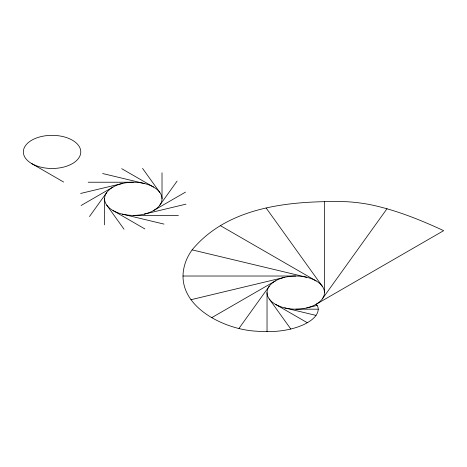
<?xml version="1.0" encoding="UTF-8"?>
<svg xmlns="http://www.w3.org/2000/svg" width="467" height="467" viewBox="0 0 467 467"><rect width="100%" height="100%" fill="white"/><g stroke="black" fill="none" stroke-linecap="round" stroke-linejoin="round"><path stroke-width="0.7" d="M318.307 309.183C317.741 316.877 309.989 321.459 303.801 324.588C289.079 331.226 272.471 332.469 256.541 331.202C221.329 329.539 168.891 302.225 186.561 259.559A120.766 69.723 0 0 1 192.13 249.874C228.9 205.357 293.218 200.577 346.893 201.721A108.262 62.502 0 0 1 370.138 204.634C395.672 209.922 420.067 219.712 443.65 230.663L316.06 304.326L316.644 304.828A6.935 4.005 0 0 1 317.035 305.26L317.934 307.047L318.307 309.183L295.751 309.183M89.501 216.525L106.762 192.462M159.831 205.153L177.092 181.091M239.011 328.365L269.22 286.253M322.283 298.944L387.02 208.714M81.089 205.503L112.991 187.086M153.602 210.535L185.498 192.118M211.65 317.712L275.442 280.877M80.628 193.455L122.307 183.49M144.285 214.125L185.965 204.161M190.985 299.709L284.759 277.281M306.743 307.922L317.163 305.43M88.187 182.229L133.293 182.229M133.293 215.386L178.406 215.386M182.976 276.02L295.751 276.02M102.612 173.526L144.285 183.49M122.307 214.125L163.981 224.096M192.13 249.874L306.743 277.281M284.759 307.922L316.019 315.394M121.706 168.669L153.602 187.086M220.366 225.631L316.06 280.877M31.762 163.637L63.658 182.054M112.991 210.535L144.887 228.947M275.442 304.326L307.344 322.744M266.178 208.054L322.283 286.253M269.22 298.944L290.795 329.025M142.563 168.4L159.831 192.462M106.762 205.153L124.029 229.215M324.472 201.446L324.472 292.599M267.031 292.599L267.031 331.669M162.014 172.767L162.014 198.808A28.721 16.578 0 0 1 118.939 213.168A28.721 16.578 0 0 1 118.939 184.447A28.721 16.578 0 0 1 162.014 198.808M104.579 198.808L104.579 224.855M37.71 166.27A28.721 16.578 0 0 0 80.785 151.915A28.721 16.578 0 0 0 37.71 137.555A28.721 16.578 0 0 0 37.71 166.27M278.898 306.025A28.721 16.578 0 0 0 324.314 294.315A28.721 16.578 0 0 0 284.035 277.462A28.721 16.578 0 0 0 278.898 306.025"/></g></svg>
